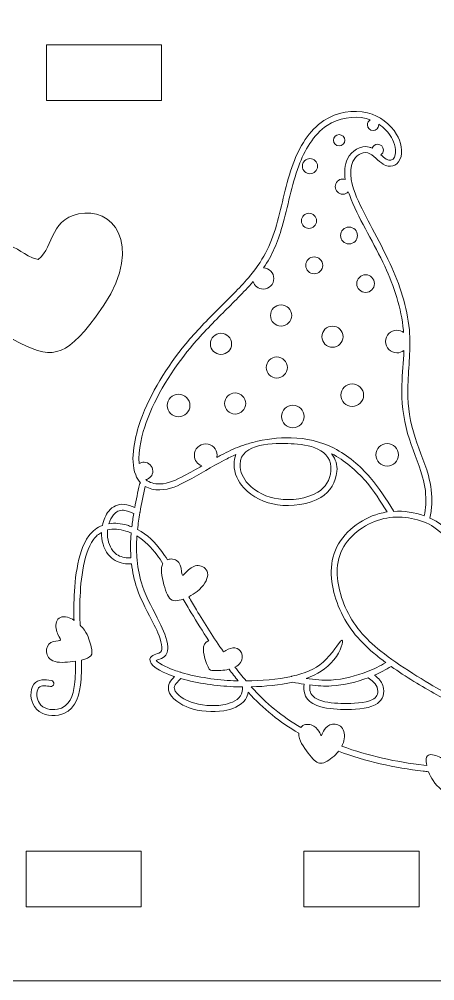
# Model space of a CAD drawing. Header units: inches. Extents: x 0 to 600, y 160 to 641.
# Drawn here: x 91.5 to 150.9, y 159.6 to 296.9 of the extents above; entities that cross this region are included whole.
import ezdxf

# ---------------------------------------------------------------- set-up
doc = ezdxf.new("R2010")
doc.units = ezdxf.units.IN
doc.header["$MEASUREMENT"] = 0
doc.layers.add('_U+0421_U+043B_U+043E_U+0439 1', color=7, linetype='Continuous')

# ---------------------------------------------------------------- blocks, each defined once
blk = doc.blocks.new('block 2')
at = {"layer": '_U+0421_U+043B_U+043E_U+0439 1', "color": 12, "lineweight": 9, "true_color": 0xe30513}
for points in [[(95.43, 293.23), (95.43, 285.29), (111.87, 285.29), (111.87, 293.23), (95.43, 293.23), (95.43, 293.23)], [(92.52, 178.1), (92.52, 170.17), (108.96, 170.17), (108.96, 178.1), (92.52, 178.1), (92.52, 178.1)], [(132.2, 178.1), (132.2, 170.17), (148.64, 170.17), (148.64, 178.1), (132.2, 178.1), (132.2, 178.1)]]:
    blk.add_lwpolyline(points, dxfattribs=at)
for points, knots in [([(50.16, 211.73), (49.21, 212.75), (48.91, 213.46), (47.85, 214.52), (47.15, 215.23), (46.25, 216.35), (45.42, 217.07), (36.55, 224.78), (20.07, 222.54), (14.2, 208.29), (11.97, 202.88), (11.42, 197.3), (13.04, 191.36), (16.18, 179.8), (23.84, 173.69), (32.27, 166.5), (32.27, 166.5), (39.91, 159.61), (39.91, 159.61), (39.91, 159.61), (180.36, 159.61), (180.36, 159.61), (197.31, 161.29), (213.76, 165.75), (230.47, 176.52), (246.47, 186.83), (256.74, 200.76), (262.81, 217.78), (280.53, 267.47), (238.08, 316.86), (187.55, 305.38), (188, 335.17), (176.32, 361.79), (145.75, 371.56), (104.23, 384.83), (49.56, 349.56), (47.36, 287.45), (47.36, 287.45), (47.39, 285.04), (47.39, 285.04), (47.39, 285.04), (54.3, 216.41), (54.3, 216.41), (53.1, 215.18), (51.46, 213.22), (50.16, 211.73), (50.16, 211.73), (50.16, 211.73), (50.16, 211.73)], [0, 0, 0, 0, 1, 1, 1, 2, 2, 2, 3, 3, 3, 4, 4, 4, 5, 5, 5, 6, 6, 6, 7, 7, 7, 8, 8, 8, 9, 9, 9, 10, 10, 10, 11, 11, 11, 12, 12, 12, 13, 13, 13, 14, 14, 14, 15, 15, 15, 16, 16, 16, 16]), ([(88.84, 264.82), (91.94, 264.3), (91.76, 263.19), (94.23, 262.58), (96.64, 264.49), (95.81, 268.79), (100.9, 269.21), (105.5, 269.59), (109.52, 263.7), (102.43, 254.35), (97.87, 248.35), (96.09, 248.29), (90.68, 251.16), (81.68, 255.94), (78.06, 266.65), (88.84, 264.82), (88.84, 264.82), (88.84, 264.82), (88.84, 264.82)], [0, 0, 0, 0, 1, 1, 1, 2, 2, 2, 3, 3, 3, 4, 4, 4, 5, 5, 5, 6, 6, 6, 6])]:
    blk.add_open_spline(points, degree=3, knots=knots, dxfattribs=at)
at = {"layer": '_U+0421_U+043B_U+043E_U+0439 1', "lineweight": 0}
for points, knots in [([(209.08, 219.73), (209.52, 219.9), (209.99, 220), (210.52, 220.01), (211.46, 220.03), (212.34, 219.78), (213.13, 219.34), (213.3, 219.93), (213.69, 220.34), (214.08, 220.24), (214.47, 220.14), (214.86, 219.51), (214.98, 219.04), (215.1, 218.58), (214.95, 218.28), (215.19, 218.34), (215.43, 218.41), (216.05, 218.82), (216.59, 218.93), (217.12, 219.03), (217.56, 218.82), (217.84, 218.32), (218.12, 217.83), (218.25, 217.05), (217.82, 216.58), (217.51, 216.25), (216.93, 216.07), (216.31, 215.95), (216.89, 215.09), (217.48, 214.24), (218.25, 213.6), (219.08, 212.9), (221, 211.97), (222.07, 212.58), (222.82, 213.01), (222.76, 214.31), (222.41, 214.97), (222.11, 215.56), (221.49, 215.85), (220.85, 215.85), (220.47, 215.85), (220.32, 215.75), (220.04, 215.5), (219.87, 215.35), (219.6, 215.36), (219.44, 215.54), (219.29, 215.71), (219.3, 215.98), (219.48, 216.14), (219.91, 216.52), (220.25, 216.7), (220.85, 216.7), (221.81, 216.7), (222.72, 216.23), (223.17, 215.36), (223.73, 214.28), (223.66, 212.51), (222.49, 211.84), (221.07, 211.02), (218.83, 212), (217.7, 212.95), (216.73, 213.76), (216.08, 214.8), (215.39, 215.81), (214.59, 215.71), (213.91, 215.66), (213.54, 215.88), (213.15, 216.12), (213.11, 216.65), (213.06, 217.3), (213.04, 217.65), (213, 218.04), (213.01, 218.42), (212.28, 218.9), (211.44, 219.18), (210.53, 219.16), (210.14, 219.15), (209.78, 219.08), (209.45, 218.96), (209.65, 218.43), (209.77, 217.86), (209.82, 217.37), (209.94, 216.25), (209.8, 214.82), (209.11, 213.9), (208.55, 213.15), (207.71, 212.86), (206.84, 212.63), (207.1, 210.96), (207.35, 209.16), (207.88, 207.74), (208.23, 206.78), (208.9, 205.7), (210, 205.57), (210.63, 205.5), (211.77, 206.05), (212, 205.38), (212.21, 204.73), (210.93, 203.4), (210.53, 202.99), (209.42, 201.88), (208.14, 201.08), (206.63, 200.63), (204.72, 200.06), (202.49, 200.06), (200.55, 200.51), (199.85, 200.68), (199.18, 200.9), (198.55, 201.18), (197.51, 199.98), (196.33, 198.88), (194.95, 197.86), (194.84, 197.78), (194.73, 197.7), (194.62, 197.63), (194.65, 197.55), (194.67, 197.48), (194.69, 197.4), (194.92, 196.47), (194.9, 195.07), (194.58, 194.39), (194.27, 193.72), (193.67, 193.76), (192.78, 193.83), (191.9, 193.9), (190.72, 194.01), (189.97, 194.49), (189.86, 194.56), (189.77, 194.63), (189.67, 194.71), (187.47, 193.63), (185.17, 192.73), (182.98, 191.99), (181.4, 191.47), (179.86, 191.04), (178.31, 190.69), (177.98, 189.95), (177.54, 189.2), (177.19, 188.81), (176.68, 188.24), (176.39, 188.47), (175.82, 189.01), (175.53, 189.29), (175.18, 189.65), (174.83, 190.02), (172.98, 189.73), (171.09, 189.52), (169.14, 189.37), (165.51, 189.08), (161.69, 188.93), (157.89, 188.99), (157.74, 188.34), (157.5, 187.7), (157.21, 187.16), (156.75, 186.32), (156.15, 185.73), (155.46, 185.55), (154.76, 185.37), (153.97, 185.6), (153.11, 186.05), (152.25, 186.5), (151.33, 187.18), (150.65, 188.21), (150.4, 188.59), (150.19, 189.02), (150.02, 189.45), (149.76, 189.48), (149.5, 189.51), (149.24, 189.54), (145.16, 190.02), (141.02, 190.93), (137.12, 192.37), (137, 192.22), (136.87, 192.07), (136.74, 191.93), (136.12, 191.28), (135.37, 190.79), (134.8, 190.69), (134.24, 190.58), (133.87, 190.86), (133.27, 191.54), (132.68, 192.22), (131.85, 193.3), (131.58, 194.18), (131.49, 194.46), (131.46, 194.73), (131.48, 194.96), (128.71, 196.54), (126.43, 198.41), (124.23, 200.8), (124.18, 200.46), (124.07, 200.12), (123.83, 199.79), (123.16, 198.83), (121.84, 198.34), (120.74, 198.16), (119.19, 197.91), (117.26, 198.06), (115.79, 198.59), (114.71, 198.97), (113.12, 199.88), (112.86, 201.1), (112.7, 201.87), (113.16, 202.51), (113.69, 203.04), (113.58, 203.08), (113.48, 203.12), (113.37, 203.15), (112.56, 203.44), (110.42, 204.28), (110.22, 205.27), (110.05, 206.06), (110.98, 206.18), (111.49, 206.4), (111.88, 206.57), (111.93, 206.83), (111.9, 207.24), (111.84, 208.21), (111.25, 209.54), (110.82, 210.4), (109.94, 212.18), (108.97, 213.77), (108.33, 215.69), (107.95, 216.81), (107.7, 217.98), (107.56, 219.16), (107.18, 219.12), (106.83, 219.12), (106.41, 219.2), (105.56, 219.36), (104.78, 219.78), (104.24, 220.46), (103.56, 221.31), (103.25, 222.54), (103.27, 223.61), (103.27, 223.62), (103.27, 223.62), (103.28, 223.63), (102.86, 223.4), (102.48, 223.07), (102.15, 222.62), (100.56, 220.47), (100.24, 216.07), (100.19, 213.49), (100.17, 212.45), (100.19, 211.41), (100.22, 210.37), (100.45, 210.15), (100.66, 209.91), (100.83, 209.67), (101.44, 208.82), (101.65, 207.92), (101.79, 207.29), (101.93, 206.66), (101.99, 206.31), (101.74, 206.02), (101.54, 205.77), (101.12, 205.57), (100.4, 205.4), (100.43, 204.19), (100.42, 202.95), (100.27, 201.8), (100.03, 199.86), (99.27, 197.93), (97.14, 197.53), (95.9, 197.3), (94.44, 197.67), (93.7, 198.76), (93.11, 199.61), (92.98, 201.1), (93.62, 201.96), (94.21, 202.74), (95.25, 202.59), (96.1, 202.48), (96.33, 202.44), (96.5, 202.23), (96.46, 202), (96.43, 201.76), (96.22, 201.6), (95.98, 201.63), (95.53, 201.7), (94.63, 201.88), (94.3, 201.44), (93.88, 200.89), (94.02, 199.78), (94.4, 199.24), (94.94, 198.43), (96.08, 198.2), (96.98, 198.37), (98.71, 198.69), (99.24, 200.37), (99.43, 201.91), (99.56, 202.96), (99.58, 204.11), (99.55, 205.23), (98.6, 205.08), (97.4, 204.99), (96.64, 205.18), (95.76, 205.4), (95.46, 206), (95.42, 206.56), (95.38, 207.12), (95.61, 207.64), (96.05, 207.89), (96.48, 208.13), (97.13, 208.1), (97.33, 208.2), (97.53, 208.3), (97.28, 208.53), (97.06, 209.03), (96.84, 209.53), (96.64, 210.29), (96.84, 210.85), (97.04, 211.4), (97.63, 211.74), (98.43, 211.51), (98.72, 211.43), (99.04, 211.28), (99.35, 211.07), (99.34, 211.88), (99.33, 212.69), (99.34, 213.5), (99.39, 216.31), (99.75, 220.8), (101.46, 223.12), (102.01, 223.86), (102.67, 224.35), (103.4, 224.63), (103.56, 225.37), (103.87, 226.12), (104.32, 226.67), (104.88, 227.35), (105.63, 227.69), (106.5, 227.63), (107.03, 227.58), (107.54, 227.39), (108.03, 227.16), (108.24, 228.28), (108.47, 229.38), (108.7, 230.48), (108.72, 230.58), (108.78, 230.66), (108.85, 230.72), (108.57, 231.02), (108.33, 231.39), (108.16, 231.84), (107.28, 234.07), (108.09, 237.45), (108.86, 239.61), (110.25, 243.47), (112.7, 247.37), (115.31, 250.53), (116.79, 252.3), (118.41, 253.96), (120.05, 255.59), (121.47, 257.02), (122.95, 258.44), (124.26, 259.97), (126.32, 262.36), (127.41, 264.5), (128.28, 267.51), (129.1, 270.41), (129.61, 273.43), (130.66, 276.26), (131.53, 278.61), (132.91, 281.03), (135.06, 282.43), (136.85, 283.6), (139.22, 284.05), (141.3, 283.52), (143.01, 283.09), (144.56, 281.96), (145.44, 280.43), (146.02, 279.44), (146.43, 277.94), (145.92, 276.84), (145.46, 275.86), (144.42, 275.66), (143.53, 276.19), (142.82, 276.6), (142.09, 277.6), (141.33, 277.8), (140.45, 278.03), (139.58, 277.34), (139.2, 276.59), (138.45, 275.1), (139.15, 272.92), (139.73, 271.5), (140.36, 269.98), (141.17, 268.48), (141.94, 267.03), (142.82, 265.36), (143.72, 263.69), (144.51, 261.98), (145.88, 259.02), (146.96, 255.8), (147.26, 252.54), (147.5, 249.83), (147.13, 247.31), (147.05, 244.63), (146.98, 242.35), (147.21, 240.16), (147.84, 237.97), (148.44, 235.86), (149.38, 233.86), (149.98, 231.76), (150.37, 230.36), (150.52, 229.02), (150.45, 227.56), (150.41, 226.9), (150.33, 226.31), (150.21, 225.67), (150.28, 225.63), (150.36, 225.6), (150.43, 225.57), (152.25, 224.71), (153.66, 223.22), (155.02, 221.76), (155.31, 223.22), (155.67, 224.6), (156.42, 225.94), (157.44, 227.74), (159.05, 229.26), (160.94, 230.13), (161.52, 230.39), (162.14, 230.6), (162.78, 230.75), (163.41, 232.25), (164, 233.72), (164.19, 235.37), (164.41, 237.4), (164.15, 239.62), (164.29, 241.71), (164.48, 244.67), (165.2, 247.57), (166.67, 250.15), (168.42, 253.24), (171.31, 256.04), (173.82, 258.53), (176.76, 261.44), (179.9, 264.53), (183.32, 266.87), (186.16, 268.8), (189.47, 270.33), (192.95, 270.41), (196.05, 270.47), (199.02, 269.36), (201.64, 267.77), (204.14, 266.27), (206.26, 264.34), (208.67, 262.77), (210.38, 261.65), (212.26, 260.78), (214.29, 260.46), (215.56, 260.25), (217.02, 260.26), (218.29, 260.54), (218.28, 260.55), (218.26, 260.57), (218.24, 260.58), (216.84, 261.76), (215.57, 263.67), (215.01, 265.42), (214.5, 267), (214.44, 268.85), (215.24, 270.35), (215.88, 271.53), (217.15, 272.54), (218.56, 272.22), (219.95, 271.91), (220.98, 270.4), (221.41, 269.13), (221.79, 267.99), (221.81, 266.76), (221.75, 265.55), (222.26, 265.95), (222.75, 266.26), (223.38, 266.56), (224.41, 267.05), (225.84, 267.54), (226.99, 267.34), (228.29, 267.12), (229.12, 266.07), (229.37, 264.81), (229.66, 263.32), (229.16, 261.74), (227.99, 260.75), (226.68, 259.67), (224.49, 259.22), (222.82, 259.15), (221.64, 259.11), (220.61, 259.24), (219.65, 259.68), (219.59, 259.59), (219.54, 259.51), (219.49, 259.44), (218.19, 257.5), (216.42, 255.65), (214.47, 254.36), (211.94, 252.67), (208.62, 251.55), (205.66, 250.86), (203.44, 250.35), (201.33, 250.12), (199.09, 249.94), (199.19, 249.08), (199.28, 248.21), (199.49, 247.36), (199.9, 245.75), (200.76, 244.1), (201.48, 242.6), (202.52, 240.41), (203.58, 238.15), (204.37, 235.85), (205.1, 233.71), (205.56, 231.58), (205.68, 229.33), (205.77, 227.6), (205.72, 225.39), (205.3, 223.7), (205.14, 223.07), (204.85, 222.22), (204.24, 221.91), (204.49, 221.27), (204.74, 220.63), (204.98, 219.99), (205.34, 220.27), (205.72, 220.51), (206.16, 220.68), (206.96, 220.99), (207.84, 220.99), (208.52, 220.41), (208.74, 220.22), (208.92, 219.99), (209.08, 219.73), (209.08, 219.73), (209.08, 219.73), (209.08, 219.73)], [0, 0, 0, 0, 1, 1, 1, 2, 2, 2, 3, 3, 3, 4, 4, 4, 5, 5, 5, 6, 6, 6, 7, 7, 7, 8, 8, 8, 9, 9, 9, 10, 10, 10, 11, 11, 11, 12, 12, 12, 13, 13, 13, 14, 14, 14, 15, 15, 15, 16, 16, 16, 17, 17, 17, 18, 18, 18, 19, 19, 19, 20, 20, 20, 21, 21, 21, 22, 22, 22, 23, 23, 23, 24, 24, 24, 25, 25, 25, 26, 26, 26, 27, 27, 27, 28, 28, 28, 29, 29, 29, 30, 30, 30, 31, 31, 31, 32, 32, 32, 33, 33, 33, 34, 34, 34, 35, 35, 35, 36, 36, 36, 37, 37, 37, 38, 38, 38, 39, 39, 39, 40, 40, 40, 41, 41, 41, 42, 42, 42, 43, 43, 43, 44, 44, 44, 45, 45, 45, 46, 46, 46, 47, 47, 47, 48, 48, 48, 49, 49, 49, 50, 50, 50, 51, 51, 51, 52, 52, 52, 53, 53, 53, 54, 54, 54, 55, 55, 55, 56, 56, 56, 57, 57, 57, 58, 58, 58, 59, 59, 59, 60, 60, 60, 61, 61, 61, 62, 62, 62, 63, 63, 63, 64, 64, 64, 65, 65, 65, 66, 66, 66, 67, 67, 67, 68, 68, 68, 69, 69, 69, 70, 70, 70, 71, 71, 71, 72, 72, 72, 73, 73, 73, 74, 74, 74, 75, 75, 75, 76, 76, 76, 77, 77, 77, 78, 78, 78, 79, 79, 79, 80, 80, 80, 81, 81, 81, 82, 82, 82, 83, 83, 83, 84, 84, 84, 85, 85, 85, 86, 86, 86, 87, 87, 87, 88, 88, 88, 89, 89, 89, 90, 90, 90, 91, 91, 91, 92, 92, 92, 93, 93, 93, 94, 94, 94, 95, 95, 95, 96, 96, 96, 97, 97, 97, 98, 98, 98, 99, 99, 99, 100, 100, 100, 101, 101, 101, 102, 102, 102, 103, 103, 103, 104, 104, 104, 105, 105, 105, 106, 106, 106, 107, 107, 107, 108, 108, 108, 109, 109, 109, 110, 110, 110, 111, 111, 111, 112, 112, 112, 113, 113, 113, 114, 114, 114, 115, 115, 115, 116, 116, 116, 117, 117, 117, 118, 118, 118, 119, 119, 119, 120, 120, 120, 121, 121, 121, 122, 122, 122, 123, 123, 123, 124, 124, 124, 125, 125, 125, 126, 126, 126, 127, 127, 127, 128, 128, 128, 129, 129, 129, 130, 130, 130, 131, 131, 131, 132, 132, 132, 133, 133, 133, 134, 134, 134, 135, 135, 135, 136, 136, 136, 137, 137, 137, 138, 138, 138, 139, 139, 139, 140, 140, 140, 141, 141, 141, 142, 142, 142, 143, 143, 143, 144, 144, 144, 145, 145, 145, 146, 146, 146, 147, 147, 147, 148, 148, 148, 149, 149, 149, 150, 150, 150, 151, 151, 151, 152, 152, 152, 153, 153, 153, 154, 154, 154, 155, 155, 155, 156, 156, 156, 157, 157, 157, 158, 158, 158, 159, 159, 159, 160, 160, 160, 161, 161, 161, 162, 162, 162, 163, 163, 163, 164, 164, 164, 165, 165, 165, 166, 166, 166, 167, 167, 167, 168, 168, 168, 169, 169, 169, 170, 170, 170, 171, 171, 171, 172, 172, 172, 173, 173, 173, 174, 174, 174, 175, 175, 175, 176, 176, 176, 177, 177, 177, 178, 178, 178, 179, 179, 179, 179]), ([(142.88, 281.91), (142.88, 281.88), (142.89, 281.84), (142.89, 281.8), (142.89, 281.36), (142.52, 280.99), (142.07, 280.99), (141.63, 280.99), (141.26, 281.36), (141.26, 281.8), (141.26, 282.11), (141.43, 282.38), (141.68, 282.52), (141.49, 282.59), (141.29, 282.65), (141.09, 282.7), (139.24, 283.17), (137.12, 282.76), (135.52, 281.72), (133.54, 280.43), (132.26, 278.13), (131.46, 275.96), (130.42, 273.16), (129.91, 270.15), (129.09, 267.28), (128.44, 264.99), (127.64, 263.17), (126.43, 261.38), (127.24, 261.36), (127.9, 260.69), (127.9, 259.87), (127.9, 259.04), (127.22, 258.36), (126.39, 258.36), (125.7, 258.36), (125.12, 258.82), (124.94, 259.45), (124.94, 259.45), (124.91, 259.42), (124.91, 259.42), (123.58, 257.87), (122.09, 256.43), (120.65, 254.99), (119.03, 253.38), (117.43, 251.74), (115.97, 249.98), (113.41, 246.91), (111.02, 243.09), (109.67, 239.32), (109.11, 237.76), (108.48, 235.37), (108.66, 233.44), (108.86, 233.57), (109.1, 233.65), (109.35, 233.65), (110.05, 233.65), (110.61, 233.09), (110.61, 232.39), (110.61, 231.79), (110.19, 231.28), (109.62, 231.16), (110.13, 230.72), (110.82, 230.54), (111.6, 230.55), (112.87, 230.56), (114.02, 231.15), (115.12, 231.73), (115.96, 232.17), (116.79, 232.65), (117.62, 233.12), (117, 233.34), (116.55, 233.94), (116.55, 234.64), (116.55, 235.53), (117.27, 236.25), (118.17, 236.25), (119.06, 236.25), (119.78, 235.53), (119.78, 234.64), (119.78, 234.53), (119.77, 234.42), (119.75, 234.32), (119.97, 234.44), (120.19, 234.56), (120.41, 234.68), (121.31, 235.16), (122.17, 235.56), (123.06, 235.89), (123.1, 235.92), (123.14, 235.93), (123.19, 235.94), (123.73, 236.14), (124.29, 236.32), (124.89, 236.47), (126.67, 236.94), (128.54, 237.19), (130.38, 237.14), (132.5, 237.08), (134.61, 236.61), (136.51, 235.64), (138.44, 234.65), (140.23, 233.11), (141.66, 231.48), (142.96, 229.98), (143.96, 228.37), (144.98, 226.69), (144.99, 226.67), (145, 226.65), (145.01, 226.63), (146.49, 226.72), (148.01, 226.49), (149.4, 225.99), (149.5, 226.53), (149.57, 227.04), (149.6, 227.61), (149.67, 228.97), (149.53, 230.22), (149.16, 231.53), (148.57, 233.62), (147.62, 235.62), (147.02, 237.73), (146.37, 240.01), (146.13, 242.29), (146.2, 244.66), (146.25, 246.34), (146.42, 247.96), (146.48, 249.61), (146.2, 249.39), (145.85, 249.26), (145.47, 249.26), (144.58, 249.26), (143.85, 249.98), (143.85, 250.87), (143.85, 251.76), (144.58, 252.49), (145.47, 252.49), (145.83, 252.49), (146.17, 252.37), (146.44, 252.16), (146.43, 252.26), (146.42, 252.37), (146.41, 252.47), (146.13, 255.62), (145.06, 258.75), (143.74, 261.62), (142.26, 264.83), (140.28, 267.94), (138.95, 271.17), (138.81, 271.51), (138.67, 271.88), (138.54, 272.26), (138.34, 272.05), (138.06, 271.91), (137.75, 271.91), (137.15, 271.91), (136.67, 272.4), (136.67, 272.99), (136.67, 273.59), (137.15, 274.07), (137.75, 274.07), (137.87, 274.07), (137.99, 274.05), (138.11, 274.01), (137.95, 275.04), (137.99, 276.09), (138.44, 276.98), (139, 278.08), (140.27, 278.95), (141.54, 278.63), (141.69, 278.59), (141.84, 278.53), (141.97, 278.47), (142.07, 278.8), (142.38, 279.03), (142.74, 279.03), (143.19, 279.03), (143.55, 278.67), (143.55, 278.22), (143.55, 277.93), (143.41, 277.68), (143.18, 277.54), (143.42, 277.31), (143.67, 277.09), (143.96, 276.92), (144.42, 276.65), (144.91, 276.68), (145.15, 277.2), (145.53, 278.02), (145.13, 279.27), (144.71, 280.01), (144.26, 280.77), (143.63, 281.42), (142.88, 281.91), (142.88, 281.91), (142.88, 281.91), (142.88, 281.91)], [0, 0, 0, 0, 1, 1, 1, 2, 2, 2, 3, 3, 3, 4, 4, 4, 5, 5, 5, 6, 6, 6, 7, 7, 7, 8, 8, 8, 9, 9, 9, 10, 10, 10, 11, 11, 11, 12, 12, 12, 13, 13, 13, 14, 14, 14, 15, 15, 15, 16, 16, 16, 17, 17, 17, 18, 18, 18, 19, 19, 19, 20, 20, 20, 21, 21, 21, 22, 22, 22, 23, 23, 23, 24, 24, 24, 25, 25, 25, 26, 26, 26, 27, 27, 27, 28, 28, 28, 29, 29, 29, 30, 30, 30, 31, 31, 31, 32, 32, 32, 33, 33, 33, 34, 34, 34, 35, 35, 35, 36, 36, 36, 37, 37, 37, 38, 38, 38, 39, 39, 39, 40, 40, 40, 41, 41, 41, 42, 42, 42, 43, 43, 43, 44, 44, 44, 45, 45, 45, 46, 46, 46, 47, 47, 47, 48, 48, 48, 49, 49, 49, 50, 50, 50, 51, 51, 51, 52, 52, 52, 53, 53, 53, 54, 54, 54, 55, 55, 55, 56, 56, 56, 57, 57, 57, 58, 58, 58, 59, 59, 59, 60, 60, 60, 61, 61, 61, 62, 62, 62, 63, 63, 63, 64, 64, 64, 65, 65, 65, 65]), ([(137.22, 280.42), (137.67, 280.42), (138.04, 280.05), (138.04, 279.6), (138.04, 279.16), (137.67, 278.79), (137.22, 278.79), (136.77, 278.79), (136.41, 279.16), (136.41, 279.6), (136.41, 280.05), (136.77, 280.42), (137.22, 280.42), (137.22, 280.42), (137.22, 280.42), (137.22, 280.42)], [0, 0, 0, 0, 1, 1, 1, 2, 2, 2, 3, 3, 3, 4, 4, 4, 5, 5, 5, 5]), ([(133.06, 276.99), (133.65, 276.99), (134.14, 276.51), (134.14, 275.91), (134.14, 275.31), (133.65, 274.83), (133.06, 274.83), (132.46, 274.83), (131.98, 275.31), (131.98, 275.91), (131.98, 276.51), (132.46, 276.99), (133.06, 276.99), (133.06, 276.99), (133.06, 276.99), (133.06, 276.99)], [0, 0, 0, 0, 1, 1, 1, 2, 2, 2, 3, 3, 3, 4, 4, 4, 5, 5, 5, 5]), ([(132.92, 269.19), (133.52, 269.19), (134, 268.7), (134, 268.11), (134, 267.51), (133.52, 267.03), (132.92, 267.03), (132.32, 267.03), (131.84, 267.51), (131.84, 268.11), (131.84, 268.7), (132.32, 269.19), (132.92, 269.19), (132.92, 269.19), (132.92, 269.19), (132.92, 269.19)], [0, 0, 0, 0, 1, 1, 1, 2, 2, 2, 3, 3, 3, 4, 4, 4, 5, 5, 5, 5]), ([(138.64, 267.22), (139.31, 267.22), (139.85, 266.67), (139.85, 266.01), (139.85, 265.34), (139.31, 264.8), (138.64, 264.8), (137.97, 264.8), (137.43, 265.34), (137.43, 266.01), (137.43, 266.67), (137.97, 267.22), (138.64, 267.22), (138.64, 267.22), (138.64, 267.22), (138.64, 267.22)], [0, 0, 0, 0, 1, 1, 1, 2, 2, 2, 3, 3, 3, 4, 4, 4, 5, 5, 5, 5]), ([(133.67, 262.96), (134.34, 262.96), (134.88, 262.42), (134.88, 261.75), (134.88, 261.09), (134.34, 260.54), (133.67, 260.54), (133, 260.54), (132.46, 261.09), (132.46, 261.75), (132.46, 262.42), (133, 262.96), (133.67, 262.96), (133.67, 262.96), (133.67, 262.96), (133.67, 262.96)], [0, 0, 0, 0, 1, 1, 1, 2, 2, 2, 3, 3, 3, 4, 4, 4, 5, 5, 5, 5]), ([(141.01, 260.4), (141.71, 260.4), (142.28, 259.84), (142.28, 259.14), (142.28, 258.44), (141.71, 257.88), (141.01, 257.88), (140.32, 257.88), (139.75, 258.44), (139.75, 259.14), (139.75, 259.84), (140.32, 260.4), (141.01, 260.4), (141.01, 260.4), (141.01, 260.4), (141.01, 260.4)], [0, 0, 0, 0, 1, 1, 1, 2, 2, 2, 3, 3, 3, 4, 4, 4, 5, 5, 5, 5]), ([(128.94, 256.11), (129.77, 256.11), (130.45, 255.43), (130.45, 254.59), (130.45, 253.76), (129.77, 253.08), (128.94, 253.08), (128.1, 253.08), (127.42, 253.76), (127.42, 254.59), (127.42, 255.43), (128.1, 256.11), (128.94, 256.11), (128.94, 256.11), (128.94, 256.11), (128.94, 256.11)], [0, 0, 0, 0, 1, 1, 1, 2, 2, 2, 3, 3, 3, 4, 4, 4, 5, 5, 5, 5]), ([(136.28, 253.07), (137.11, 253.07), (137.79, 252.4), (137.79, 251.56), (137.79, 250.73), (137.11, 250.05), (136.28, 250.05), (135.44, 250.05), (134.76, 250.73), (134.76, 251.56), (134.76, 252.4), (135.44, 253.07), (136.28, 253.07), (136.28, 253.07), (136.28, 253.07), (136.28, 253.07)], [0, 0, 0, 0, 1, 1, 1, 2, 2, 2, 3, 3, 3, 4, 4, 4, 5, 5, 5, 5]), ([(120.34, 252.05), (121.18, 252.05), (121.86, 251.37), (121.86, 250.54), (121.86, 249.7), (121.18, 249.03), (120.34, 249.03), (119.51, 249.03), (118.83, 249.7), (118.83, 250.54), (118.83, 251.37), (119.51, 252.05), (120.34, 252.05), (120.34, 252.05), (120.34, 252.05), (120.34, 252.05)], [0, 0, 0, 0, 1, 1, 1, 2, 2, 2, 3, 3, 3, 4, 4, 4, 5, 5, 5, 5]), ([(128.32, 248.68), (129.16, 248.68), (129.84, 248), (129.84, 247.17), (129.84, 246.33), (129.16, 245.66), (128.32, 245.66), (127.49, 245.66), (126.81, 246.33), (126.81, 247.17), (126.81, 248), (127.49, 248.68), (128.32, 248.68), (128.32, 248.68), (128.32, 248.68), (128.32, 248.68)], [0, 0, 0, 0, 1, 1, 1, 2, 2, 2, 3, 3, 3, 4, 4, 4, 5, 5, 5, 5]), ([(139.1, 244.83), (140, 244.83), (140.72, 244.11), (140.72, 243.22), (140.72, 242.32), (140, 241.6), (139.1, 241.6), (138.21, 241.6), (137.49, 242.32), (137.49, 243.22), (137.49, 244.11), (138.21, 244.83), (139.1, 244.83), (139.1, 244.83), (139.1, 244.83), (139.1, 244.83)], [0, 0, 0, 0, 1, 1, 1, 2, 2, 2, 3, 3, 3, 4, 4, 4, 5, 5, 5, 5]), ([(114.29, 243.35), (115.18, 243.35), (115.91, 242.63), (115.91, 241.74), (115.91, 240.85), (115.18, 240.13), (114.29, 240.13), (113.4, 240.13), (112.68, 240.85), (112.68, 241.74), (112.68, 242.63), (113.4, 243.35), (114.29, 243.35), (114.29, 243.35), (114.29, 243.35), (114.29, 243.35)], [0, 0, 0, 0, 1, 1, 1, 2, 2, 2, 3, 3, 3, 4, 4, 4, 5, 5, 5, 5]), ([(122.37, 243.54), (123.2, 243.54), (123.88, 242.86), (123.88, 242.03), (123.88, 241.19), (123.2, 240.52), (122.37, 240.52), (121.53, 240.52), (120.86, 241.19), (120.86, 242.03), (120.86, 242.86), (121.53, 243.54), (122.37, 243.54), (122.37, 243.54), (122.37, 243.54), (122.37, 243.54)], [0, 0, 0, 0, 1, 1, 1, 2, 2, 2, 3, 3, 3, 4, 4, 4, 5, 5, 5, 5]), ([(130.62, 241.79), (131.51, 241.79), (132.23, 241.06), (132.23, 240.17), (132.23, 239.28), (131.51, 238.56), (130.62, 238.56), (129.73, 238.56), (129, 239.28), (129, 240.17), (129, 241.06), (129.73, 241.79), (130.62, 241.79), (130.62, 241.79), (130.62, 241.79), (130.62, 241.79)], [0, 0, 0, 0, 1, 1, 1, 2, 2, 2, 3, 3, 3, 4, 4, 4, 5, 5, 5, 5]), ([(130.36, 236.29), (128.05, 236.36), (123.09, 236.46), (123.08, 233.32), (123.07, 232.28), (123.52, 231.32), (124.22, 230.56), (125.32, 229.37), (126.97, 228.62), (128.56, 228.4), (130.3, 228.15), (132.68, 228.42), (134.18, 229.35), (135.26, 230.02), (135.96, 231.14), (136.06, 232.4), (136.32, 235.58), (132.74, 236.22), (130.36, 236.29), (130.36, 236.29), (130.36, 236.29), (130.36, 236.29)], [0, 0, 0, 0, 1, 1, 1, 2, 2, 2, 3, 3, 3, 4, 4, 4, 5, 5, 5, 6, 6, 6, 7, 7, 7, 7]), ([(144.1, 236.32), (144.99, 236.32), (145.71, 235.6), (145.71, 234.71), (145.71, 233.82), (144.99, 233.09), (144.1, 233.09), (143.21, 233.09), (142.48, 233.82), (142.48, 234.71), (142.48, 235.6), (143.21, 236.32), (144.1, 236.32), (144.1, 236.32), (144.1, 236.32), (144.1, 236.32)], [0, 0, 0, 0, 1, 1, 1, 2, 2, 2, 3, 3, 3, 4, 4, 4, 5, 5, 5, 5]), ([(122.35, 204.38), (122.71, 204.55), (122.99, 204.77), (123.16, 205.03), (123.46, 205.48), (123.44, 206.04), (123.27, 206.45), (123.09, 206.85), (122.76, 207.09), (122.35, 207.14), (121.95, 207.18), (121.48, 207.03), (121.04, 206.77), (120.93, 206.71), (120.83, 206.64), (120.72, 206.57), (119.33, 208.53), (118.03, 210.58), (116.83, 212.59), (116.46, 213.2), (116.1, 213.82), (115.75, 214.44), (116.17, 214.65), (116.58, 214.91), (116.94, 215.2), (117.89, 215.95), (118.45, 216.89), (118.45, 217.59), (118.45, 218.3), (117.89, 218.77), (117.31, 218.87), (116.74, 218.97), (116.15, 218.7), (115.71, 218.3), (115.26, 217.9), (114.96, 217.38), (114.83, 217.5), (114.7, 217.62), (114.74, 218.39), (114.52, 218.94), (114.3, 219.49), (113.81, 219.83), (113.23, 219.83), (113.05, 219.83), (112.87, 219.8), (112.69, 219.73), (112.43, 220.12), (112.17, 220.51), (111.89, 220.89), (110.92, 222.2), (109.82, 223.32), (108.42, 224.05), (108.51, 224.84), (108.63, 225.62), (108.76, 226.41), (108.77, 226.45), (108.78, 226.49), (108.78, 226.52), (109, 227.76), (109.26, 228.99), (109.51, 230.19), (110.11, 229.84), (110.82, 229.69), (111.61, 229.7), (113.04, 229.71), (114.28, 230.32), (115.52, 230.98), (117.3, 231.92), (119.02, 232.98), (120.81, 233.93), (121.38, 234.23), (121.93, 234.5), (122.48, 234.74), (122.33, 234.3), (122.23, 233.85), (122.23, 233.32), (122.22, 232.06), (122.75, 230.91), (123.59, 229.99), (124.82, 228.65), (126.65, 227.81), (128.44, 227.56), (130.38, 227.28), (132.96, 227.59), (134.63, 228.63), (135.94, 229.44), (136.78, 230.8), (136.91, 232.33), (136.99, 233.31), (136.74, 234.02), (136.2, 234.81), (136.18, 234.82), (136.17, 234.84), (136.16, 234.86), (137.98, 233.92), (139.67, 232.46), (141.02, 230.92), (142.21, 229.55), (143.14, 228.07), (144.08, 226.54), (143.7, 226.48), (143.32, 226.4), (142.94, 226.3), (140.33, 225.57), (137.75, 223.62), (136.69, 221.08), (135.64, 218.56), (136.14, 215.6), (137.11, 213.13), (138.21, 210.35), (139.92, 208.29), (142.2, 206.37), (142.75, 205.91), (143.32, 205.47), (143.9, 205.03), (143.06, 204.55), (142.23, 204.12), (141.29, 203.75), (139.67, 203.13), (137.84, 202.65), (136.11, 202.55), (134.9, 202.48), (133.71, 202.6), (132.52, 202.78), (134.1, 203.33), (135.38, 204.12), (136.48, 205.45), (137.49, 206.67), (137.88, 208.17), (137.62, 208.23), (137.44, 208.27), (137.13, 207.57), (135.82, 205.99), (134.71, 204.65), (133.42, 203.93), (131.76, 203.42), (131.37, 203.3), (130.96, 203.2), (130.54, 203.1), (130.5, 203.1), (130.46, 203.09), (130.42, 203.07), (128.39, 202.62), (126.06, 202.43), (123.94, 202.42), (123.4, 203.05), (122.87, 203.71), (122.35, 204.38), (122.35, 204.38), (122.35, 204.38), (122.35, 204.38)], [0, 0, 0, 0, 1, 1, 1, 2, 2, 2, 3, 3, 3, 4, 4, 4, 5, 5, 5, 6, 6, 6, 7, 7, 7, 8, 8, 8, 9, 9, 9, 10, 10, 10, 11, 11, 11, 12, 12, 12, 13, 13, 13, 14, 14, 14, 15, 15, 15, 16, 16, 16, 17, 17, 17, 18, 18, 18, 19, 19, 19, 20, 20, 20, 21, 21, 21, 22, 22, 22, 23, 23, 23, 24, 24, 24, 25, 25, 25, 26, 26, 26, 27, 27, 27, 28, 28, 28, 29, 29, 29, 30, 30, 30, 31, 31, 31, 32, 32, 32, 33, 33, 33, 34, 34, 34, 35, 35, 35, 36, 36, 36, 37, 37, 37, 38, 38, 38, 39, 39, 39, 40, 40, 40, 41, 41, 41, 42, 42, 42, 43, 43, 43, 44, 44, 44, 45, 45, 45, 46, 46, 46, 47, 47, 47, 48, 48, 48, 49, 49, 49, 50, 50, 50, 50]), ([(161.56, 200.87), (161.59, 200.91), (161.62, 200.94), (161.66, 200.96), (163.82, 202.95), (165.96, 205.05), (167.85, 207.23), (169.95, 209.66), (171.72, 212.26), (172.94, 215.25), (173.82, 217.41), (174.46, 219.85), (174.34, 222.2), (174.24, 224.12), (173.62, 225.98), (172.32, 227.43), (171.05, 228.86), (169.27, 229.72), (167.4, 230.06), (165.41, 230.41), (163.15, 230.2), (161.3, 229.35), (159.57, 228.57), (158.09, 227.17), (157.16, 225.52), (156.3, 224), (155.99, 222.38), (155.68, 220.69), (155.64, 220.46), (155.42, 220.31), (155.19, 220.35), (155.11, 220.36), (151.76, 224), (150.07, 224.8), (147.96, 225.79), (145.43, 226.11), (143.17, 225.48), (140.81, 224.82), (138.44, 223.05), (137.48, 220.76), (136.51, 218.45), (137.02, 215.7), (137.9, 213.45), (138.95, 210.8), (140.57, 208.85), (142.75, 207.02), (145.06, 205.09), (149.17, 202.54), (151.59, 201.18), (153.46, 200.13), (155.36, 199.15), (157.32, 198.26), (157.57, 198.15), (157.91, 197.96), (158.19, 198.06), (158.64, 198.22), (159.5, 199.02), (159.86, 199.34), (160.43, 199.84), (160.99, 200.35), (161.56, 200.87), (161.56, 200.87), (161.56, 200.87), (161.56, 200.87)], [0, 0, 0, 0, 1, 1, 1, 2, 2, 2, 3, 3, 3, 4, 4, 4, 5, 5, 5, 6, 6, 6, 7, 7, 7, 8, 8, 8, 9, 9, 9, 10, 10, 10, 11, 11, 11, 12, 12, 12, 13, 13, 13, 14, 14, 14, 15, 15, 15, 16, 16, 16, 17, 17, 17, 18, 18, 18, 19, 19, 19, 20, 20, 20, 21, 21, 21, 21]), ([(107.61, 224.42), (107.68, 225.05), (107.78, 225.67), (107.88, 226.3), (107.42, 226.52), (106.91, 226.74), (106.43, 226.78), (105.84, 226.82), (105.36, 226.59), (104.98, 226.13), (104.7, 225.79), (104.49, 225.34), (104.34, 224.87), (105.18, 225), (106.07, 224.9), (106.97, 224.64), (107.19, 224.58), (107.4, 224.5), (107.61, 224.42), (107.61, 224.42), (107.61, 224.42), (107.61, 224.42)], [0, 0, 0, 0, 1, 1, 1, 2, 2, 2, 3, 3, 3, 4, 4, 4, 5, 5, 5, 6, 6, 6, 7, 7, 7, 7]), ([(107.52, 223.54), (107.27, 223.65), (107, 223.74), (106.73, 223.82), (105.84, 224.08), (104.96, 224.16), (104.15, 223.97), (104.14, 223.84), (104.13, 223.71), (104.12, 223.59), (104.1, 222.72), (104.35, 221.68), (104.9, 220.99), (105.32, 220.47), (105.92, 220.16), (106.57, 220.03), (106.91, 219.97), (107.18, 219.97), (107.48, 220), (107.42, 220.89), (107.41, 221.78), (107.46, 222.67), (107.47, 222.96), (107.49, 223.25), (107.52, 223.54), (107.52, 223.54), (107.52, 223.54), (107.52, 223.54)], [0, 0, 0, 0, 1, 1, 1, 2, 2, 2, 3, 3, 3, 4, 4, 4, 5, 5, 5, 6, 6, 6, 7, 7, 7, 8, 8, 8, 9, 9, 9, 9]), ([(118.61, 208.15), (118.57, 208.15), (118.53, 208.13), (118.49, 208.12), (118.11, 207.98), (117.8, 207.52), (117.84, 206.76), (117.88, 206), (118.26, 204.94), (118.5, 204.42), (118.75, 203.89), (118.85, 203.89), (119.34, 203.89), (119.84, 203.9), (120.73, 203.91), (121.49, 204.08), (121.49, 204.08), (121.5, 204.09), (121.5, 204.09), (121.93, 203.52), (122.37, 202.97), (122.82, 202.43), (122.6, 202.43), (122.37, 202.44), (122.16, 202.45), (119.76, 202.55), (117.06, 202.92), (114.68, 203.62), (114.65, 203.64), (114.62, 203.64), (114.59, 203.65), (114.27, 203.75), (113.96, 203.85), (113.65, 203.95), (113.23, 204.1), (111.42, 204.83), (111.09, 205.36), (111.28, 205.44), (111.7, 205.57), (111.83, 205.62), (112.56, 205.93), (112.8, 206.51), (112.75, 207.29), (112.68, 208.39), (112.07, 209.79), (111.58, 210.77), (110.72, 212.52), (109.76, 214.09), (109.13, 215.96), (108.73, 217.16), (108.48, 218.4), (108.36, 219.66), (108.36, 219.67), (108.36, 219.69), (108.36, 219.7), (108.27, 220.67), (108.26, 221.65), (108.31, 222.62), (108.32, 222.79), (108.33, 222.96), (108.34, 223.12), (109.47, 222.45), (110.39, 221.49), (111.21, 220.38), (111.5, 219.99), (111.78, 219.58), (112.04, 219.16), (111.96, 219.01), (111.89, 218.83), (111.86, 218.62), (111.72, 217.75), (112.11, 216.34), (112.44, 215.36), (112.78, 214.39), (113.07, 213.85), (113.88, 213.87), (114.18, 213.87), (114.56, 213.96), (114.96, 214.1), (115.34, 213.45), (115.71, 212.8), (116.1, 212.15), (116.89, 210.82), (117.73, 209.48), (118.61, 208.15), (118.61, 208.15), (118.61, 208.15), (118.61, 208.15)], [0, 0, 0, 0, 1, 1, 1, 2, 2, 2, 3, 3, 3, 4, 4, 4, 5, 5, 5, 6, 6, 6, 7, 7, 7, 8, 8, 8, 9, 9, 9, 10, 10, 10, 11, 11, 11, 12, 12, 12, 13, 13, 13, 14, 14, 14, 15, 15, 15, 16, 16, 16, 17, 17, 17, 18, 18, 18, 19, 19, 19, 20, 20, 20, 21, 21, 21, 22, 22, 22, 23, 23, 23, 24, 24, 24, 25, 25, 25, 26, 26, 26, 27, 27, 27, 28, 28, 28, 29, 29, 29, 29]), ([(191.5, 197.12), (191.14, 197.24), (190.56, 197.48), (190.04, 197.42), (189.51, 197.37), (189.03, 197.02), (188.96, 196.42), (188.92, 196.12), (188.98, 195.76), (189.16, 195.41), (187.03, 194.37), (184.81, 193.5), (182.71, 192.8), (181.34, 192.34), (179.99, 191.96), (178.65, 191.64), (178.65, 191.64), (178.67, 191.71), (178.67, 191.71), (178.89, 192.65), (178.61, 193.17), (178.13, 193.46), (177.64, 193.75), (176.95, 193.8), (176.57, 193.48), (176.2, 193.15), (176.15, 192.44), (176.07, 192.19), (176, 191.93), (175.91, 192.13), (175.67, 192.4), (175.43, 192.65), (175.04, 192.98), (174.57, 193.06), (174.09, 193.15), (173.53, 193), (173.35, 192.67), (173.17, 192.33), (173.37, 191.81), (173.89, 191.12), (173.97, 191.01), (174.07, 190.9), (174.16, 190.78), (172.5, 190.53), (170.82, 190.35), (169.07, 190.21), (165.51, 189.93), (161.77, 189.78), (158.05, 189.84), (158.06, 189.92), (158.07, 190), (158.08, 190.08), (158.17, 191.07), (158.04, 191.96), (157.58, 192.66), (157.12, 193.36), (156.34, 193.85), (155.61, 193.92), (154.89, 193.98), (154.23, 193.61), (153.88, 192.93), (153.54, 192.24), (153.52, 191.25), (153.41, 190.83), (153.31, 190.42), (153.12, 190.6), (152.71, 190.88), (152.3, 191.16), (151.66, 191.56), (151.03, 191.77), (150.4, 191.98), (149.77, 192), (149.67, 191.32), (149.63, 191.07), (149.66, 190.72), (149.75, 190.34), (149.75, 190.34), (149.34, 190.38), (149.34, 190.38), (145.39, 190.85), (141.38, 191.72), (137.6, 193.1), (137.78, 193.45), (137.91, 193.8), (137.97, 194.15), (138.09, 194.91), (137.85, 195.62), (137.41, 195.97), (136.98, 196.32), (136.35, 196.32), (135.9, 196.13), (135.45, 195.94), (135.17, 195.56), (135, 195.25), (134.82, 194.94), (134.75, 194.71), (134.7, 194.65), (134.65, 194.6), (134.61, 194.71), (134.47, 194.99), (134.32, 195.27), (134.07, 195.71), (133.62, 195.98), (133.16, 196.24), (132.51, 196.34), (132.05, 196.04), (131.95, 195.97), (131.85, 195.89), (131.77, 195.78), (129.06, 197.34), (126.83, 199.19), (124.68, 201.58), (126.64, 201.63), (128.73, 201.83), (130.59, 202.24), (131.13, 202.14), (131.67, 202.05), (132.21, 201.96), (132.16, 201.49), (132.15, 201.02), (132.31, 200.56), (132.58, 199.74), (133.25, 199.23), (134.03, 198.92), (135.16, 198.47), (136.68, 198.36), (137.89, 198.34), (139.2, 198.33), (141.22, 198.41), (142.37, 199), (143.29, 199.47), (143.72, 200.33), (143.57, 201.35), (143.47, 201.97), (143.18, 202.43), (142.73, 202.86), (142.59, 203), (142.44, 203.13), (142.29, 203.25), (143.12, 203.61), (143.87, 204.03), (144.66, 204.49), (146.75, 203), (149.03, 201.64), (151.17, 200.44), (153.07, 199.37), (154.99, 198.38), (156.97, 197.49), (157.48, 197.26), (157.91, 197.05), (158.48, 197.26), (159.09, 197.48), (159.94, 198.27), (160.42, 198.7), (160.96, 199.18), (161.5, 199.66), (162.04, 200.15), (162.91, 200.01), (163.7, 199.92), (164.61, 199.98), (166.11, 200.07), (167.49, 200.51), (168.82, 201.18), (169.63, 200.89), (170.36, 200.68), (171.24, 200.56), (172.47, 200.4), (173.84, 200.39), (175.08, 200.47), (176.12, 200.53), (177.51, 200.66), (178.29, 201.42), (178.92, 202.04), (179.09, 203), (179.2, 203.87), (181.37, 203.72), (183.67, 203.68), (185.88, 203.8), (186.04, 202.91), (186.27, 201.94), (186.96, 201.34), (187.88, 200.55), (189.55, 200.51), (190.7, 200.5), (192.27, 200.49), (194.22, 200.56), (195.75, 200.86), (196.52, 201.02), (197.04, 201.21), (197.53, 201.71), (197.61, 201.66), (197.69, 201.62), (197.76, 201.57), (196.8, 200.48), (195.71, 199.48), (194.44, 198.54), (194.44, 198.54), (194.24, 198.39), (194.24, 198.39), (194.01, 198.69), (193.74, 198.86), (193.47, 198.94), (192.98, 199.07), (192.48, 198.85), (192.26, 198.48), (192.04, 198.1), (192.1, 197.56), (192.05, 197.29), (192, 197.01), (191.86, 197.01), (191.5, 197.12), (191.5, 197.12), (191.5, 197.12), (191.5, 197.12)], [0, 0, 0, 0, 1, 1, 1, 2, 2, 2, 3, 3, 3, 4, 4, 4, 5, 5, 5, 6, 6, 6, 7, 7, 7, 8, 8, 8, 9, 9, 9, 10, 10, 10, 11, 11, 11, 12, 12, 12, 13, 13, 13, 14, 14, 14, 15, 15, 15, 16, 16, 16, 17, 17, 17, 18, 18, 18, 19, 19, 19, 20, 20, 20, 21, 21, 21, 22, 22, 22, 23, 23, 23, 24, 24, 24, 25, 25, 25, 26, 26, 26, 27, 27, 27, 28, 28, 28, 29, 29, 29, 30, 30, 30, 31, 31, 31, 32, 32, 32, 33, 33, 33, 34, 34, 34, 35, 35, 35, 36, 36, 36, 37, 37, 37, 38, 38, 38, 39, 39, 39, 40, 40, 40, 41, 41, 41, 42, 42, 42, 43, 43, 43, 44, 44, 44, 45, 45, 45, 46, 46, 46, 47, 47, 47, 48, 48, 48, 49, 49, 49, 50, 50, 50, 51, 51, 51, 52, 52, 52, 53, 53, 53, 54, 54, 54, 55, 55, 55, 56, 56, 56, 57, 57, 57, 58, 58, 58, 59, 59, 59, 60, 60, 60, 61, 61, 61, 62, 62, 62, 63, 63, 63, 64, 64, 64, 65, 65, 65, 66, 66, 66, 67, 67, 67, 68, 68, 68, 69, 69, 69, 70, 70, 70, 71, 71, 71, 71]), ([(123.4, 201.57), (122.96, 201.57), (122.53, 201.58), (122.12, 201.6), (119.71, 201.7), (117.02, 202.07), (114.62, 202.76), (114.2, 202.38), (113.58, 201.8), (113.69, 201.28), (113.88, 200.41), (115.32, 199.65), (116.07, 199.39), (117.41, 198.91), (119.2, 198.77), (120.6, 199), (121.46, 199.14), (122.61, 199.53), (123.14, 200.28), (123.42, 200.68), (123.43, 201.12), (123.4, 201.57), (123.4, 201.57), (123.4, 201.57), (123.4, 201.57)], [0, 0, 0, 0, 1, 1, 1, 2, 2, 2, 3, 3, 3, 4, 4, 4, 5, 5, 5, 6, 6, 6, 7, 7, 7, 8, 8, 8, 8]), ([(141.38, 202.88), (139.73, 202.26), (137.9, 201.8), (136.15, 201.7), (135.11, 201.64), (134.08, 201.71), (133.05, 201.84), (133.02, 201.5), (133.01, 201.14), (133.12, 200.83), (133.31, 200.26), (133.81, 199.92), (134.34, 199.71), (135.37, 199.3), (136.81, 199.21), (137.9, 199.19), (139.05, 199.18), (140.99, 199.25), (141.98, 199.76), (142.58, 200.06), (142.83, 200.56), (142.72, 201.21), (142.66, 201.65), (142.45, 201.95), (142.14, 202.25), (141.9, 202.48), (141.64, 202.68), (141.38, 202.88), (141.38, 202.88), (141.38, 202.88), (141.38, 202.88)], [0, 0, 0, 0, 1, 1, 1, 2, 2, 2, 3, 3, 3, 4, 4, 4, 5, 5, 5, 6, 6, 6, 7, 7, 7, 8, 8, 8, 9, 9, 9, 10, 10, 10, 10])]:
    blk.add_open_spline(points, degree=3, knots=knots, dxfattribs=at)

msp = doc.modelspace()

# ---------------------------------------------------------------- block references
at = {"layer": '_U+0421_U+043B_U+043E_U+0439 1'}
msp.add_blockref('block 2', (0, 0), dxfattribs=at)

doc.saveas('drawing.dxf')
